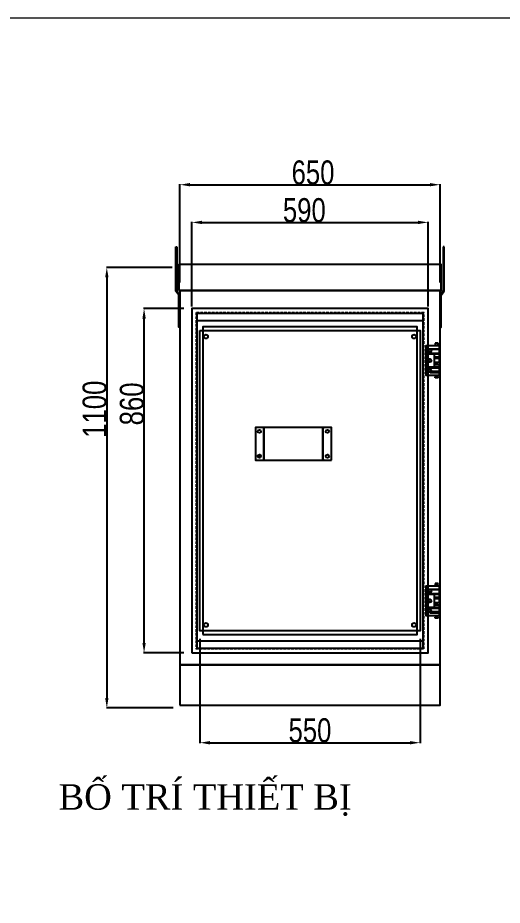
# Model space of a CAD drawing. Header units: inches. Extents: x 21 to 136330, y 8 to 58290.
# Drawn here: x 29409 to 30620, y 37250 to 39466 of the extents above; entities that cross this region are included whole.
import ezdxf
from ezdxf.enums import TextEntityAlignment as Align

# ---------------------------------------------------------------- set-up
doc = ezdxf.new("R2010")
doc.units = ezdxf.units.IN
doc.header["$MEASUREMENT"] = 0
doc.linetypes.add('HIDDEN', pattern=[9.525, 6.35, -3.175])
doc.layers.add('0 TĂNG CỨNG', color=7, linetype='Continuous', lineweight=15)
doc.layers.add('@.0.DM. NÉT ĐỨT', color=8, linetype='HIDDEN', lineweight=9)
doc.layers.add('1-EMC-ACESS', color=4, linetype='Continuous')
doc.layers.add('@.0.DM. NÉT CHÍNH', color=7, linetype='Continuous')
doc.layers.add('@.DM. KÍCH THƯỚC', color=8, linetype='Continuous', transparency=0.2)
doc.layers.add('@.DM. KÍCH THƯỚC @ 1', color=8, linetype='Continuous', transparency=0.2)
doc.styles.add('ARIAL', font='arial.ttf')
doc.styles.add('roman', font='roman.shx', dxfattribs={"width": 0.8})
doc.styles.add('Tahoma (Input Text)', font='tahoma.ttf')
doc.dimstyles.new('Kích thước Duy Mạnh', dxfattribs={"dimtxt": 30, "dimasz": 25, "dimexe": 1.25, "dimexo": 20, "dimtad": 1, "dimdec": 1, "dimtxsty": 'roman', "dimcen": 2.5, "dimclrd": 8, "dimclre": 8, "dimclrt": 2, "dimadec": 0, "dimazin": 0, "dimtfac": 1, "dimtdec": 1, "dimtix": 1, "dimtmove": 0, "dimatfit": 3, "dimfxl": 1, "dimtfillclr": 1, "dimarcsym": 0})

# ---------------------------------------------------------------- blocks, each defined once
blk = doc.blocks.new('KHUNG KT1')
at = {"color": 7}
blk.add_lwpolyline([(0, 0), (7128, 0), (7128, -5040), (0, -5040)], close=True, dxfattribs=at)
at = {"color": 1, "style": 'Tahoma (Input Text)', "flags": 8}
for tag, p in [('#03', (1514.7, -4846.3)), ('#01', (328.9, -4851.1)), ('#05', (2819, -4851.1)), ('#07', (4424, -4851.1)), ('#09', (5172.9, -4851.1)), ('#02', (189.8, -4995.1)), ('#04', (1755.3, -4995.1)), ('#06', (2727.8, -4995.1)), ('#08', (4382.7, -4995.1)), ('#10', (5172.9, -4995.1))]:
    blk.add_attdef(tag, p, '', height=60, dxfattribs=at)
blk.add_attdef('#11', text='', height=60, dxfattribs=at).set_placement((6996, -4961.6), align=Align.CENTER)
at = {"layer": '0 TĂNG CỨNG', "color": 1, "style": 'ARIAL'}
blk.add_attdef('#12', (852.8, -4987.6), '', height=60, dxfattribs=at)
blk = doc.blocks.new('*D633')
at = {"layer": '@.DM. KÍCH THƯỚC', "color": 8, "lineweight": -2, "transparency": 16777216}
for p, q in [((29824, 38739.9), (29723.2, 38739.9)), ((29824, 37880), (29723.2, 37880))]:
    blk.add_line(p, q, dxfattribs=at)
at = {"layer": '@.DM. KÍCH THƯỚC', "lineweight": -2, "transparency": 16777216}
blk.add_line((29724.4, 37905), (29724.4, 38714.9), dxfattribs=at)
at = {"layer": '@.DM. KÍCH THƯỚC', "transparency": 16777216}
for points in [[(29720.3, 38714.9), (29728.6, 38714.9), (29724.4, 38739.9)], [(29720.3, 37905), (29728.6, 37905), (29724.4, 37880)]]:
    blk.add_solid(points, dxfattribs=at)
at = {"layer": 'Defpoints', "color": 0, "transparency": 16777216}
for p in [(29724.4, 38739.9), (29844, 38739.9), (29844, 37880)]:
    blk.add_point(p, dxfattribs=at)
at = {"layer": '@.DM. KÍCH THƯỚC', "color": 2, "transparency": 16777216, "insert": (29663.8, 38448.2), "char_height": 60, "attachment_point": 1, "rotation": 90, "style": 'roman'}
blk.add_mtext('860', dxfattribs=at)
blk = doc.blocks.new('*D634')
at = {"layer": '@.DM. KÍCH THƯỚC', "color": 8, "lineweight": -2, "transparency": 16777216}
for p, q in [((29844.1, 38744.9), (29844.1, 38956.2)), ((30434, 38744.9), (30434, 38956.2))]:
    blk.add_line(p, q, dxfattribs=at)
at = {"layer": '@.DM. KÍCH THƯỚC', "lineweight": -2, "transparency": 16777216}
blk.add_line((29869.1, 38954.9), (30409, 38954.9), dxfattribs=at)
at = {"layer": '@.DM. KÍCH THƯỚC', "transparency": 16777216}
for points in [[(29869.1, 38959.1), (29869.1, 38950.7), (29844.1, 38954.9)], [(30409, 38959.1), (30409, 38950.7), (30434, 38954.9)]]:
    blk.add_solid(points, dxfattribs=at)
at = {"layer": 'Defpoints', "color": 0, "transparency": 16777216}
for p in [(30434, 38954.9), (29844.1, 38724.9), (30434, 38724.9)]:
    blk.add_point(p, dxfattribs=at)
at = {"layer": '@.DM. KÍCH THƯỚC', "color": 2, "transparency": 16777216, "insert": (30071.4, 39015.5), "char_height": 60, "attachment_point": 1, "style": 'roman'}
blk.add_mtext('590', dxfattribs=at)
blk = doc.blocks.new('*D638')
at = {"layer": '@.DM. KÍCH THƯỚC', "color": 8, "lineweight": -2, "transparency": 16777216}
for p, q in [((29794.5, 38842.5), (29630.1, 38842.5)), ((29797.1, 37742.6), (29630.1, 37742.6))]:
    blk.add_line(p, q, dxfattribs=at)
at = {"layer": '@.DM. KÍCH THƯỚC', "lineweight": -2, "transparency": 16777216}
blk.add_line((29631.3, 38817.5), (29631.3, 37767.6), dxfattribs=at)
at = {"layer": '@.DM. KÍCH THƯỚC', "transparency": 16777216}
for points in [[(29627.1, 38817.5), (29635.5, 38817.5), (29631.3, 38842.5)], [(29627.1, 37767.6), (29635.5, 37767.6), (29631.3, 37742.6)]]:
    blk.add_solid(points, dxfattribs=at)
at = {"layer": 'Defpoints', "color": 0, "transparency": 16777216}
for p in [(29814.5, 38842.5), (29631.3, 37742.6), (29817.1, 37742.6)]:
    blk.add_point(p, dxfattribs=at)
at = {"layer": '@.DM. KÍCH THƯỚC', "color": 2, "transparency": 16777216, "insert": (29570.7, 38417.1), "char_height": 60, "attachment_point": 1, "rotation": 90, "style": 'roman'}
blk.add_mtext('1100', dxfattribs=at)
blk = doc.blocks.new('*D639')
at = {"layer": '@.DM. KÍCH THƯỚC', "color": 8, "lineweight": -2, "transparency": 16777216}
for p, q in [((29814, 38804.9), (29814, 39050.3)), ((30464, 38804.9), (30464, 39050.3))]:
    blk.add_line(p, q, dxfattribs=at)
at = {"layer": '@.DM. KÍCH THƯỚC', "lineweight": -2, "transparency": 16777216}
blk.add_line((29839, 39049), (30439, 39049), dxfattribs=at)
at = {"layer": '@.DM. KÍCH THƯỚC', "transparency": 16777216}
for points in [[(29839, 39053.2), (29839, 39044.9), (29814, 39049)], [(30439, 39053.2), (30439, 39044.9), (30464, 39049)]]:
    blk.add_solid(points, dxfattribs=at)
at = {"layer": 'Defpoints', "color": 0, "transparency": 16777216}
for p in [(30464, 39049), (29814, 38784.9), (30464, 38784.9)]:
    blk.add_point(p, dxfattribs=at)
at = {"layer": '@.DM. KÍCH THƯỚC', "color": 2, "transparency": 16777216, "insert": (30093.1, 39109.7), "char_height": 60, "attachment_point": 1, "style": 'roman'}
blk.add_mtext('650', dxfattribs=at)
blk = doc.blocks.new('*D717')
at = {"layer": '@.DM. KÍCH THƯỚC', "color": 8, "lineweight": -2, "transparency": 16777216}
for p, q in [((29864, 37914.9), (29864, 37654.5)), ((30414, 37914.9), (30414, 37654.5))]:
    blk.add_line(p, q, dxfattribs=at)
at = {"layer": '@.DM. KÍCH THƯỚC', "lineweight": -2, "transparency": 16777216}
blk.add_line((29889, 37655.8), (30389, 37655.8), dxfattribs=at)
at = {"layer": '@.DM. KÍCH THƯỚC', "transparency": 16777216}
for points in [[(29889, 37659.9), (29889, 37651.6), (29864, 37655.8)], [(30389, 37659.9), (30389, 37651.6), (30414, 37655.8)]]:
    blk.add_solid(points, dxfattribs=at)
at = {"layer": 'Defpoints', "color": 0, "transparency": 16777216}
for p in [(29864, 37934.9), (30414, 37934.9), (30414, 37655.8)]:
    blk.add_point(p, dxfattribs=at)
at = {"layer": '@.DM. KÍCH THƯỚC', "color": 2, "transparency": 16777216, "insert": (30139, 37686.4), "char_height": 60, "attachment_point": 5, "style": 'roman'}
blk.add_mtext('550', dxfattribs=at)
blk = doc.blocks.new('HL011-1-6')
at = {"color": 8}
for p, q in [((29.5, 81), (22.5, 81)), ((22.5, 81), (22.5, 78)), ((23.5, 78), (22.5, 78)), ((23.5, 75), (22.5, 75)), ((23.5, 75), (23.5, 78)), ((29.5, 78), (28.5, 78)), ((28.5, 75), (28.5, 78)), ((28.5, 75), (29.5, 75)), ((29.5, 78), (29.5, 81)), ((11, 56), (11, 54)), ((11, 56), (32, 56)), ((20, 54), (20, 21)), ((20, 47), (32, 47)), ((22.5, 56), (22.5, 54)), ((23.1, 47), (24, 44)), ((28.9, 47), (28, 44)), ((29.5, 54), (29.5, 56)), ((32, 42.5), (20, 42.5)), ((32, 32.5), (20, 32.5)), ((20, 28), (32, 28)), ((23.1, 28), (24, 31)), ((24, 44), (28, 44)), ((24, 31), (28, 31)), ((28.9, 28), (28, 31)), ((11, 21), (11, 19)), ((11, 19), (32, 19)), ((22.5, 19), (22.5, 21)), ((23.5, 0), (22.5, 0)), ((23.5, 0), (23.5, -3)), ((28.5, 0), (28.5, -3)), ((28.5, 0), (29.5, 0)), ((29.5, 21), (29.5, 19)), ((22.5, -6), (22.5, -3)), ((23.5, -3), (22.5, -3)), ((29.5, -6), (22.5, -6)), ((29.5, -3), (28.5, -3)), ((29.5, -3), (29.5, -6))]:
    blk.add_line(p, q, dxfattribs=at)
for points in [[(32, 19), (32, 0), (0, 0), (0, 75), (32, 75), (32, 56)], [(32, 28), (32, 21), (3, 21), (3, 54), (32, 54), (32, 47)], [(32, 42.5), (32, 32.5)]]:
    blk.add_lwpolyline(points, dxfattribs=at)
for points in [[(10, 67), (32, 67), (32, 65), (10, 65)], [(10, 8), (32, 8), (32, 10), (10, 10)]]:
    blk.add_lwpolyline(points, close=True, dxfattribs=at)
for centre in [(5.5, 62.5), (5.5, 37.5), (5.5, 12.5)]:
    blk.add_circle(centre, 3, dxfattribs=at)
blk = doc.blocks.new('Tai cau - 1')
h = blk.add_hatch(color=8)
h.paths.add_polyline_path([(-7.5, 200), (-10, 200), (-10, 182.5), (-7.5, 182.5)])
h.paths.add_polyline_path([(-7.5, 157.5), (-10, 157.5), (-10, 89.6), (-2.5, 79.6), (-2.5, 0), (0, 0), (0, 80), (-7.5, 90.4)])
at = {"color": 8}
for p, q in [((-10, 200), (-7.5, 200)), ((-10, 89.6), (-10, 200)), ((-7.5, 200), (-7.5, 90.4)), ((-2.5, 79.6), (-10, 89.6))]:
    blk.add_line(p, q, dxfattribs=at)
at = {"color": 2}
blk.add_lwpolyline([(-10, 182.5), (-7.5, 182.5), (-7.5, 157.5), (-10, 157.5)], close=True, dxfattribs=at)
at = {"color": 8}
blk.add_lwpolyline([(-7.5, 90.4), (0, 80), (0, 0), (-2.5, 0), (-2.5, 79.6)], dxfattribs=at)
blk = doc.blocks.new('*U68')
blk.add_circle((-11.5, 10), 1.5)
at = {"layer": '@.0.DM. NÉT CHÍNH'}
for p, q in [((-3, 82), (-21.5, 82)), ((-21.5, 82), (-21.5, 0)), ((-3, 82), (0, 82)), ((0, 0), (0, 82)), ((1.5, 82), (0, 82)), ((145.7, 82), (1.5, 82)), ((145.7, 82), (147.2, 82)), ((147.2, 82), (147.2, 0)), ((147.2, 82), (150.2, 82)), ((168.7, 82), (150.2, 82)), ((168.7, 0), (168.7, 82)), ((-21.5, 0), (-3, 0)), ((1.5, 0), (145.7, 0)), ((145.7, 0), (147.2, 0)), ((150.2, 0), (147.2, 0)), ((150.2, 0), (168.7, 0))]:
    blk.add_line(p, q, dxfattribs=at)
at = {"layer": '@.0.DM. NÉT CHÍNH', "color": 8}
for p, q in [((0, 82), (0, 0)), ((147.2, 0), (147.2, 82))]:
    blk.add_line(p, q, dxfattribs=at)
at = {"layer": '@.0.DM. NÉT CHÍNH'}
for points in [[(168.7, 0), (168.7, 82), (-21.5, 82), (-21.5, 0)], [(147.2, 0), (147.2, 82), (0, 82), (0, 0)]]:
    blk.add_lwpolyline(points, close=True, dxfattribs=at)
for centre in [(-11.5, 72), (158.7, 72), (-11.5, 10), (158.7, 10)]:
    blk.add_circle(centre, 4, dxfattribs=at)

msp = doc.modelspace()

# ---------------------------------------------------------------- linework, layer by layer
at = {"layer": '@.0.DM. NÉT CHÍNH'}
for points in [[(29811.5397, 38784.8731), (30466.5397, 38784.8731), (30466.5397, 38849.8134), (29811.5397, 38849.8134)], [(29814.0397, 37849.9364), (30464.0397, 37849.9364), (30464.0397, 38784.8731), (29814.0397, 38784.8731)], [(29844.0397, 37879.9364), (30434.0397, 37879.9364), (30434.0397, 38739.8731), (29844.0397, 38739.8731)], [(29856.0397, 37891.9364), (30422.0397, 37891.9364), (30422.0397, 38727.8731), (29856.0397, 38727.8731)], [(29856.0397, 37910.4364), (30422.0397, 37910.4364), (30422.0397, 38709.4364), (29856.0397, 38709.4364)], [(29871.5397, 37925.9364), (30406.5397, 37925.9364), (30406.5397, 38693.9364), (29871.5397, 38693.9364)], [(29814.0397, 37749.9364), (30464.0397, 37749.9364), (30464.0397, 37849.9364), (29814.0397, 37849.9364)]]:
    msp.add_lwpolyline(points, close=True, dxfattribs=at)
at = {"layer": '@.0.DM. NÉT CHÍNH', "color": 6}
msp.add_lwpolyline([(29864.0397, 38684.9364), (30414.0397, 38684.9364), (30414.0397, 37934.9364), (29864.0397, 37934.9364)], close=True, dxfattribs=at)
at = {"layer": '@.0.DM. NÉT CHÍNH'}
for points in [[(30434.0397, 38638.9364), (30438.5397, 38638.9364, -1), (30438.5397, 38630.9364), (30434.0397, 38630.9364)], [(30434.0397, 38613.9364), (30438.5397, 38613.9364, -1), (30438.5397, 38605.9364), (30434.0397, 38605.9364)], [(30434.0397, 38588.9364), (30438.5397, 38588.9364, -1), (30438.5397, 38580.9364), (30434.0397, 38580.9364)], [(30434.0397, 38038.9364), (30438.5397, 38038.9364, -1), (30438.5397, 38030.9364), (30434.0397, 38030.9364)], [(30434.0397, 38013.9364), (30438.5397, 38013.9364, -1), (30438.5397, 38005.9364), (30434.0397, 38005.9364)], [(30434.0397, 37988.9364), (30438.5397, 37988.9364, -1), (30438.5397, 37980.9364), (30434.0397, 37980.9364)]]:
    msp.add_lwpolyline(points, format="xyb", dxfattribs=at)
for centre in [(29879.0397, 38669.9364), (30399.0397, 38669.9364), (29879.0397, 37949.9364), (30399.0397, 37949.9364)]:
    msp.add_circle(centre, 5, dxfattribs=at)
at = {"layer": '@.0.DM. NÉT ĐỨT'}
msp.add_lwpolyline([(29854.0397, 37889.9364), (30424.0397, 37889.9364), (30424.0397, 38729.8731), (29854.0397, 38729.8731)], close=True, dxfattribs=at)

# ---------------------------------------------------------------- block references
at = {"color": 7}
for name, p in [('Tai cau - 1', (29814.0397, 38693.6448)), ('HL011-1-6', (30429.5397, 38572.4364)), ('HL011-1-6', (30429.5397, 37972.4364))]:
    msp.add_blockref(name, p, dxfattribs=at)
at = {"color": 7, "xscale": -1}
msp.add_blockref('Tai cau - 1', (30464.0397, 38693.6448), dxfattribs=at)
at = {"layer": '0 TĂNG CỨNG', "color": 1, "xscale": 0.8792977987369557, "yscale": 0.8792977987369557, "zscale": 0.8792977987369557}
msp.add_blockref('KHUNG KT1', (26641.411, 39465.8614), dxfattribs=at)
at = {"layer": '@.0.DM. NÉT CHÍNH'}
msp.add_blockref('*U68', (30023.97, 38361.1715), dxfattribs=at)

# ---------------------------------------------------------------- texts
at = {"layer": '1-EMC-ACESS', "color": 1, "linetype": 'ByBlock', "lineweight": -2, "insert": (29876.9851, 37552.1531), "char_height": 63.504, "width": 972.626469, "attachment_point": 2, "style": 'ARIAL'}
msp.add_mtext('{\\fTimes New Roman|b0|i0|c0|p18;\\C7;BỐ TRÍ THIẾT BỊ}', dxfattribs=at)

# ---------------------------------------------------------------- dimensions: what is measured, and where the dimension line sits
at = {"layer": '@.DM. KÍCH THƯỚC @ 1', "color": 0}
dim = msp.add_linear_dim(base=(30464.0397, 39049.0398), p1=(29814.0397, 38784.8731), p2=(30464.0397, 38784.8731), dimstyle='Kích thước Duy Mạnh', override={"dimscale": 1, "dimtxt": 60, "dimdec": 0, "dimclrd": 256, "dimtdec": 0, "dimtix": 1, "dimtofl": 0, "dimtmove": 0, "dimatfit": 1}, dxfattribs=at)
dim.commit()
dim.dimension.update_dxf_attribs({"geometry": '*D639', "text_midpoint": (30154.7831, 39049.0398), "dimtype": 128})
for base, p1, p2, angle, picture, middle in [((30433.969, 38954.9), (29844.1104, 38724.9364), (30433.969, 38724.9364), 180, '*D634', (30133.1062, 38954.9)), ((29631.3003, 37742.5943), (29814.5397, 38842.4713), (29817.1104, 37742.5943), 270, '*D638', (29631.3003, 38492.5328)), ((29724.4229, 38739.8731), (29844.0397, 37880.0071), (29844.0397, 38739.8731), 90, '*D633', (29724.4229, 38509.9364))]:
    dim = msp.add_linear_dim(base=base, p1=p1, p2=p2, angle=angle, dimstyle='Kích thước Duy Mạnh', override={"dimscale": 1, "dimtxt": 60, "dimdec": 0, "dimclrd": 256, "dimtdec": 0, "dimtix": 1, "dimtofl": 0, "dimtmove": 0, "dimatfit": 1}, dxfattribs=at)
    dim.commit()
    dim.dimension.update_dxf_attribs({"geometry": picture, "text_midpoint": middle, "dimtype": 128})
dim = msp.add_linear_dim(base=(30414.0397, 37655.7765), p1=(29864.0397, 37934.9364), p2=(30414.0397, 37934.9364), dimstyle='Kích thước Duy Mạnh', override={"dimscale": 1, "dimtxt": 60, "dimdec": 0, "dimclrd": 256, "dimtdec": 0, "dimtix": 1, "dimtofl": 0, "dimtmove": 0, "dimatfit": 1}, dxfattribs=at)
dim.commit()
dim.dimension.update_dxf_attribs({"geometry": '*D717', "text_midpoint": (30139.0397, 37686.4015)})

doc.saveas('drawing.dxf')
